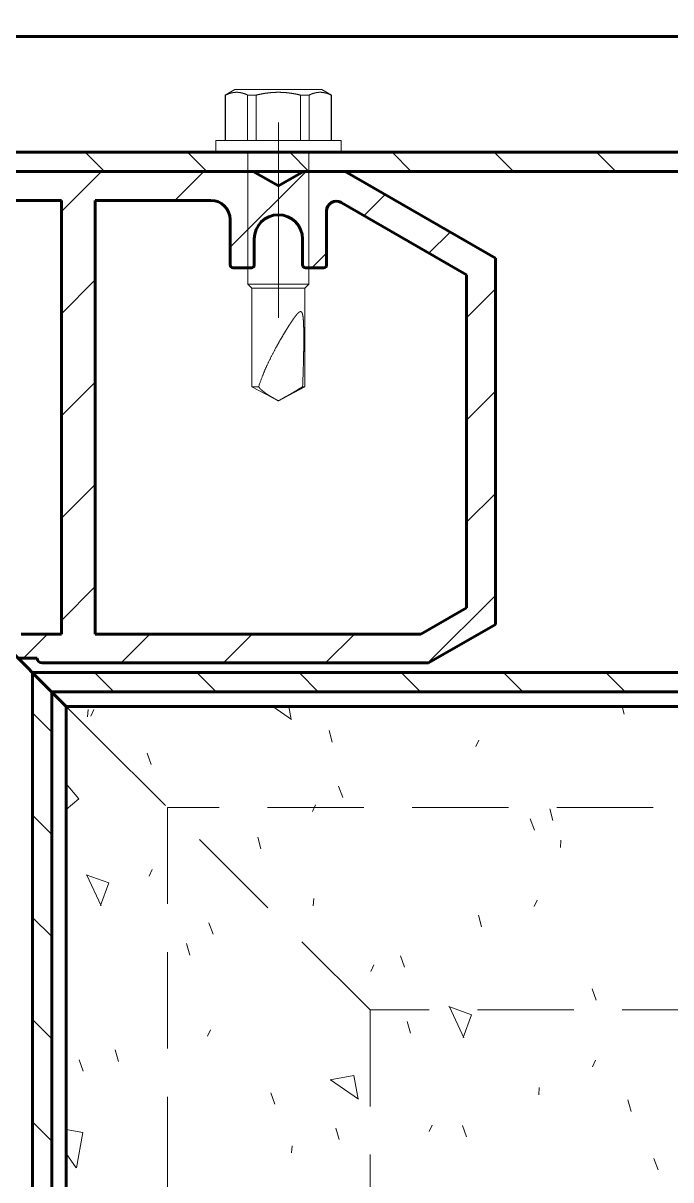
# Model space of a CAD drawing. Header units: millimetres. Extents: x 0 to 841, y 0 to 594.
# Drawn here: x 751.17 to 778.03, y 123.07 to 171.07 of the extents above; entities that cross this region are included whole.
import ezdxf

# ---------------------------------------------------------------- set-up
doc = ezdxf.new("R2010")
doc.units = ezdxf.units.MM
for name, pattern in [('K5LT32768', [0]), ('K5LT32770', [0]), ('K5LT_AXLED', [19.5, 15, -1.5, 1.5, -1.5]), ('K5LT_BASIC', [0]), ('K5LT_DASHED', [6, 4, -2]), ('K5LT_THIN_INCLUDED_TO_HATCHING', [0])]:
    doc.linetypes.add(name, pattern=pattern)
doc.layers.add('Системный слой', color=7, linetype='Continuous')

# ---------------------------------------------------------------- blocks, each defined once
blk = doc.blocks.new('U97')
at = {"layer": 'Системный слой', "color": 30, "linetype": 'K5LT_AXLED', "lineweight": 18, "true_color": 0xff8000}
for p, q in [((759.5508512606385, 168.0866530983465), (759.9508592606385, 168.3176177175464)), ((759.560546883574, 168.0866554079464), (759.5508512606385, 168.0866530983465)), ((759.5508552606384, 166.1976154079468), (759.5508512606385, 168.0866530983468)), ((759.5605468835739, 166.1976154079468), (759.560546883574, 168.0866554079468)), ((760.8343401216473, 168.0866554079464), (760.4770620225653, 168.0866554079464)), ((760.4770620225651, 166.1976154079468), (760.4770620225653, 168.0866554079468)), ((760.8343401216472, 166.1976154079468), (760.8343401216473, 168.0866554079468)), ((763.0246484987118, 168.0866554079464), (762.6673703996298, 168.0866554079464)), ((762.6673703996296, 166.197615407946), (762.6673703996296, 168.0866554079461)), ((763.0246484987116, 166.197615407946), (763.0246484987118, 168.0866554079461)), ((763.9508592606385, 168.0866530983465), (763.5508512606385, 168.3176177175464)), ((763.9411636377029, 166.1976154079468), (763.9411636377029, 168.0866554079468)), ((763.9508592606385, 168.0866530983465), (763.9411636377029, 168.0866554079464)), ((763.9508552606384, 166.1976154079468), (763.9508592606385, 168.0866530983468)), ((764.3508552606384, 165.7176106079463), (764.3508552606384, 166.1976202079462)), ((760.4908552606386, 165.7176154079465), (760.4908536606383, 160.2376170079464)), ((763.0108552606384, 165.7176154079465), (763.0108568606382, 160.2376170079464)), ((760.4908536606383, 160.2376170079467), (760.6508568606383, 160.0776138079465)), ((760.4908536606383, 160.2376170079467), (763.0108568606385, 160.2376170079467)), ((760.6508568606382, 160.0776138079465), (760.6508552606382, 155.9825071432464)), ((762.8508536606382, 160.0776138079465), (760.6508568606382, 160.0776138079465)), ((763.0108568606382, 160.2376170079467), (762.8508536606382, 160.0776138079469)), ((762.8508536606382, 160.0776138079465), (762.8508552606382, 155.9825071432464)), ((760.650855260638, 155.9825071432464), (761.750855260638, 155.3976154079468)), ((760.650855260638, 155.9825071432464), (760.9319553503764, 155.9825071432464)), ((762.850855260638, 155.9825071432464), (761.750855260638, 155.3976154079468)), ((762.7560893652616, 155.9825071432464), (762.8508552606382, 155.9825071432464))]:
    blk.add_line(p, q, dxfattribs=at)
for points, knots in [([(760.4770620225651, 168.0866554079464), (760.4270850565765, 168.1107046056513), (760.3515144651034, 168.1421678784794), (760.2498346085799, 168.1727592637198), (760.1731763944168, 168.1895549225217), (760.096188482737, 168.1998184968924), (760.0190266355241, 168.2032840744399), (759.9418466048412, 168.1998574867098), (759.8648132803247, 168.1896238663761), (759.7880830516796, 168.1728418961083), (759.6862738666873, 168.142240133569), (759.6105976252121, 168.1107401421588), (759.560546883574, 168.0866554079464)], [0, 0, 0, 0, 2.165083501849014, 3.247764943786843, 4.330632640409101, 5.413593464373576, 6.496833670364693, 7.580260131040242, 8.663965973742435, 9.747764943786843, 10.83175016851568, 13, 13, 13, 13]), ([(761.7508552606386, 168.2021354079468), (761.673306065967, 168.2021412404366), (761.5574293478207, 168.1982139215255), (761.3910139177116, 168.1844276189429), (761.2381288066525, 168.1660913649484), (761.048177802541, 168.1347045027123), (760.9096971088608, 168.1047865773423), (760.8343401216473, 168.0866554079464)], [0, 0, 0, 0, 2, 3, 4.333333333333333, 5.999999999999999, 8, 8, 8, 8]), ([(762.6673703996296, 168.0866554079464), (762.5920134124163, 168.1047865773423), (762.4535327187358, 168.1347045027116), (762.2635817146246, 168.1660913649484), (762.1106966035654, 168.1844276189429), (761.9442811734563, 168.1982139215255), (761.8284044553099, 168.2021412404366), (761.7508552606386, 168.2021354079468)], [0, 0, 0, 0, 2, 3.666666666666667, 5, 5.999999999999999, 8, 8, 8, 8]), ([(763.9411636377029, 168.0866554079464), (763.8911866717143, 168.1107046056513), (763.8156160802412, 168.1421678784794), (763.7139362237175, 168.1727592637198), (763.6372780095545, 168.1895549225217), (763.5602900978748, 168.1998184968924), (763.4831282506619, 168.2032840744392), (763.405948219979, 168.1998574867098), (763.3289148954624, 168.1896238663761), (763.2521846668175, 168.1728418961083), (763.1503754818251, 168.142240133569), (763.0746992403498, 168.1107401421588), (763.0246484987118, 168.0866554079464)], [0, 0, 0, 0, 2.16508350184899, 3.24776494378681, 4.330632640409061, 5.41359346437353, 6.496833670364646, 7.580260131040196, 8.663965973742394, 9.747764943786809, 10.83175016851565, 13, 13, 13, 13]), ([(760.9319553503764, 155.9825071432464), (760.981200449725, 156.1352227733903), (761.0780450304102, 156.4032477905788), (761.2471202981459, 156.8033568513969), (761.427637824787, 157.1840003582834), (761.6240292807299, 157.5597508408504), (761.8039117936568, 157.8806033791097), (761.9454521517205, 158.1217558218875), (762.0468179348314, 158.2892861432967), (762.1233752983679, 158.4130721851852), (762.1870462649578, 158.5140727264686), (762.2468188018779, 158.6069705794976), (762.3015028310211, 158.6900241737359), (762.3515597676407, 158.7640261653683), (762.395585245643, 158.827104746205), (762.4353599486836, 158.8820307865917), (762.4706953963328, 158.9287171477528), (762.5026353960994, 158.968668527171), (762.5325474521766, 159.0037188145059), (762.5612607009608, 159.0345228760281), (762.5888850144835, 159.060509661175), (762.6110208373753, 159.0778433938696), (762.6284858311802, 159.0887965331214), (762.6428814313645, 159.0958645648559), (762.6578719753838, 159.1007128836729), (762.6736871243859, 159.1022663258412), (762.6890612363776, 159.0991325847488), (762.703322327585, 159.0909968149124), (762.7165436783504, 159.0777780308202), (762.7293565468128, 159.057876043957), (762.7410813834375, 159.03103898367), (762.7513154612427, 158.9983447943614), (762.7601454051065, 158.9607427049613), (762.7680020187101, 158.9171551215109), (762.775258637251, 158.8649052092591), (762.7818770957942, 158.8023484655368), (762.7878748268746, 158.7269255106071), (762.7930734420538, 158.6378282690017), (762.79748133297, 158.531450885766), (762.8009472502453, 158.4061991836435), (762.8032587516141, 158.2658627215347), (762.8044073631855, 158.1202247694975), (762.8046240079277, 157.9769922845244), (762.8041262913338, 157.8333524386948), (762.8028958995549, 157.6758502706285), (762.8007128219699, 157.4964347049059), (762.7972467171345, 157.2881831600232), (762.7904609606505, 156.9693101135697), (762.7778835399282, 156.5298964178288), (762.7641303963297, 156.1703989814054), (762.7560893652616, 155.9825071432464)], [0, 0, 0, 0, 3.695674042556779, 6.493973700252319, 9.736497775480757, 13.00795440747022, 15.7643579387166, 17.74318554724494, 19.11054841796764, 20.06076597902601, 20.95917851020859, 21.7696473563782, 22.54397754741061, 23.21808535001772, 23.82810941933674, 24.34610467721678, 24.83615485694592, 25.25292243541249, 25.62435249076737, 26.02435764383675, 26.37992886959917, 26.69106616805466, 26.87420788099167, 27.0477005565433, 27.23869706825154, 27.44868285575903, 27.6679914395469, 27.86796706429698, 28.0794742317682, 28.32073337259258, 28.60180131965938, 28.89541994606401, 29.20412791248426, 29.54619421262808, 29.94190640241406, 30.41755741286455, 30.9679795089415, 31.62811481812977, 32.38959504834813, 33.30490507382714, 34.3684952673333, 35.45131325337565, 36.47921894794064, 37.48915563369414, 38.58115843539506, 39.91293705382454, 41.40242537303513, 43.12526697786053, 46.87352452684606, 51, 51, 51, 51]), ([(761.750855260638, 155.3976154079468), (761.703625289108, 155.4230364497841), (761.6294411569394, 155.4634708771071), (761.5260068741741, 155.5218095326647), (761.43400776031, 155.5755688391142), (761.3309877391198, 155.6390216986426), (761.2284056295441, 155.707353674743), (761.1370128869977, 155.7750399133972), (761.066598904325, 155.8339765515597), (760.9941375484894, 155.9028896817126), (760.9538088464735, 155.9508017202137), (760.9319553503764, 155.9825071432464)], [0, 0, 0, 0, 1.504175603769562, 2.392626094417361, 3.464640144904167, 4.710724344309631, 6.206452706152541, 7.620947429441459, 8.88317942890447, 9.89575785047881, 12, 12, 12, 12]), ([(762.7560893652616, 155.9825071432464), (762.6886350073909, 155.9386859700058), (762.5393838602827, 155.8446761244526), (762.336127588274, 155.7236932761708), (762.1567878691366, 155.6209335971663), (761.9771800146893, 155.5203274563889), (761.8409447443121, 155.4460991061689), (761.750855260638, 155.3976154079468)], [0, 0, 0, 0, 1.822769799076897, 3.891908528699559, 4.975416413097174, 6.02786485733181, 7.999999999999999, 7.999999999999999, 7.999999999999999, 7.999999999999999])]:
    blk.add_open_spline(points, degree=3, knots=knots, dxfattribs=at)
blk.add_open_spline([(763.5508512606385, 168.3176177175464), (761.7508552606383, 168.3176154079465), (759.9508592606385, 168.3176177175464)], degree=1, dxfattribs=at)

msp = doc.modelspace()

# ---------------------------------------------------------------- linework, layer by layer
at = {"layer": 'Системный слой', "color": 5, "linetype": 'K5LT_BASIC', "lineweight": 60, "true_color": 0x0000ff}
for p, q in [((813.5983918977959, 170.5176154079465), (725.1508553946928, 170.5176154079465)), ((752.9508553946929, 142.7176154079465), (725.1508553946926, 170.5176154079467)), ((818.1571750178633, 165.7176154079465), (729.9508553946928, 165.7176154079465)), ((818.8172307199313, 164.9176154079465), (730.7508553946928, 164.9176154079465)), ((760.7116249101513, 164.9176154079465), (745.9900858792339, 164.9176154079465)), ((761.7508553946926, 164.3176154079465), (760.7116249101513, 164.9176154079465)), ((761.7508553946926, 164.3176154079465), (762.790085879234, 164.9176154079465)), ((764.5154724874446, 164.9176154079464), (762.790085879234, 164.9176154079465)), ((770.7508553946925, 161.3176154079464), (764.5154724874446, 164.9176154079464)), ((752.7508553946926, 163.7176154079465), (747.7508553946926, 163.7176154079465)), ((752.7508553946925, 145.7176154079464), (752.7508553946926, 163.7176154079465)), ((754.1508553946925, 163.7176154079465), (754.1508553946925, 145.7176154079464)), ((758.9508553946927, 163.7176154079465), (754.1508553946926, 163.7176154079465)), ((763.7508553946926, 161.0376154079465), (763.7508553946926, 163.2806063231911)), ((769.5508553946926, 160.6247950849189), (764.3508553946926, 163.6270164847049)), ((759.7508553946926, 161.0376154079465), (759.7508553946926, 162.9176154079465)), ((760.7508553946926, 162.1176154079465), (760.7508553946926, 161.0376154079465)), ((762.7508553946926, 162.1176154079465), (762.7508553946926, 161.0376154079465)), ((770.7508553946926, 146.1176154079465), (770.7508553946925, 161.3176154079464)), ((760.6308553946925, 160.9176154079465), (759.8708553946925, 160.9176154079465)), ((762.8708553946926, 160.9176154079465), (763.6308553946925, 160.9176154079465)), ((769.5508553946926, 146.810435730974), (769.5508553946926, 160.6247950849189)), ((769.5508553946926, 146.810435730974), (767.658035071665, 145.7176154079464)), ((770.7508553946926, 146.1176154079465), (767.9795741025824, 144.5176154079465)), ((751.082226244591, 145.7176154079465), (752.7508553946925, 145.7176154079464)), ((754.1508553946925, 145.7176154079465), (767.6580350716649, 145.7176154079465)), ((750.9508553946927, 144.7176154079465), (751.7508553946926, 144.7176154079465)), ((751.9508553946927, 144.5176154079465), (767.9795741025824, 144.5176154079465)), ((824.013110131234, 144.1176154079465), (751.5508553946929, 144.1176154079465)), ((751.5508553946926, 144.1176154079467), (751.5508553946926, 88.53216780757728)), ((823.5068987129418, 143.3176154079465), (752.3508553946929, 143.3176154079465)), ((752.3508553946926, 143.3176154079467), (752.3508553946926, 88.67099801571922)), ((823.0852348814132, 142.7176154079465), (752.9508553946929, 142.7176154079465)), ((752.9508553946927, 142.7176154079468), (752.9508553946927, 88.7765748953826))]:
    msp.add_line(p, q, dxfattribs=at)
at = {"layer": 'Системный слой', "color": 30, "linetype": 'K5LT_AXLED', "lineweight": 18, "true_color": 0xff8000}
for p, q in [((761.7508553946926, 158.8353757221094), (761.7508553946927, 166.9459095940407)), ((759.1508552606384, 165.7176106079463), (759.1508552606384, 166.1976202079462)), ((754.2394143745571, 141.4290564280819), (729.6726436266941, 165.9958271759448))]:
    msp.add_line(p, q, dxfattribs=at)
at = {"layer": 'Системный слой', "color": 7, "linetype": 'K5LT32768', "lineweight": 18}
for p, q in [((753.7348524697668, 165.7176154079465), (754.534852469767, 164.9176154079465)), ((757.9774931568861, 165.7176154079464), (758.7774931568862, 164.9176154079464)), ((762.2201338440053, 165.7176154079465), (763.0201338440053, 164.9176154079465)), ((766.4627745311246, 165.7176154079465), (767.2627745311246, 164.9176154079464)), ((770.7054152182441, 165.7176154079464), (771.5054152182439, 164.9176154079464)), ((774.9480559053632, 165.7176154079465), (775.7480559053633, 164.9176154079464)), ((752.7508553946926, 163.2561307468313), (754.4123400558078, 164.9176154079465)), ((757.4549807429272, 163.7176154079465), (758.654980742927, 164.9176154079465)), ((759.7508553946926, 161.7708493725927), (762.8976214300463, 164.9176154079465)), ((765.3010614640151, 163.0784147547959), (766.1795224330978, 163.9568757238786)), ((767.9907878805193, 161.5255004841808), (768.8692488496018, 162.4039614532634)), ((763.1402621171657, 160.9176154079465), (763.7508553946926, 161.5282086854734)), ((752.7508553946926, 159.0134900597121), (754.1508553946925, 160.4134900597119)), ((769.5508553946926, 158.8429273112347), (770.7508553946926, 160.0429273112348)), ((752.7508553946926, 154.7708493725927), (754.1508553946925, 156.1708493725926)), ((769.5508553946925, 154.6002866241154), (770.7508553946926, 155.8002866241155)), ((752.7508553946926, 150.5282086854735), (754.1508553946925, 151.9282086854734)), ((769.5508553946926, 150.3576459369962), (770.7508553946926, 151.5576459369964)), ((752.7508553946926, 146.2855679983542), (754.1508553946925, 147.6855679983541)), ((767.953465552762, 144.5176154079465), (770.7508553946926, 147.3150052498771)), ((751.1829028042849, 144.7176154079465), (752.1829028042849, 145.7176154079465)), ((755.2255434914042, 144.5176154079465), (756.4255434914044, 145.7176154079465)), ((759.4681841785236, 144.5176154079465), (760.6681841785236, 145.7176154079464)), ((763.7108248656428, 144.5176154079465), (764.9108248656427, 145.7176154079465)), ((754.1216490341702, 144.1176154079465), (754.9216490341704, 143.3176154079463)), ((758.3642897212895, 144.1176154079465), (759.1642897212897, 143.3176154079464)), ((762.606930408409, 144.1176154079465), (763.4069304084092, 143.3176154079464)), ((766.8495710955282, 144.1176154079465), (767.6495710955282, 143.3176154079464)), ((771.0922117826475, 144.1176154079464), (771.8922117826475, 143.3176154079464)), ((775.3348524697668, 144.1176154079465), (776.1348524697668, 143.3176154079464)), ((751.5508553946926, 142.445768360305), (752.3508553946928, 141.6457683603049)), ((751.5508553946926, 138.2031276731856), (752.3508553946928, 137.4031276731856)), ((751.5508553946926, 133.9604869860663), (752.3508553946926, 133.1604869860663)), ((751.5508553946926, 129.7178462989471), (752.3508553946926, 128.917846298947)), ((751.5508553946926, 125.4752056118278), (752.3508553946928, 124.6752056118277))]:
    msp.add_line(p, q, dxfattribs=at)
at = {"layer": 'Системный слой', "color": 7, "linetype": 'K5LT32770', "lineweight": 18}
for p, q in [((753.8419053149294, 142.2895551065513), (753.8680520387926, 142.5884135278544)), ((753.9759770149988, 142.3133589865535), (754.102762498559, 142.5852513334686)), ((762.2959085982081, 142.1701694334802), (761.5140747209012, 142.7176154079465)), ((762.2817058375202, 142.1658632208879), (762.1844170402779, 142.7176154079465)), ((776.0966364314477, 142.4000905195456), (776.0115558940239, 142.7176154079465)), ((763.9878884257656, 141.2261136308911), (763.8584789032171, 141.7090765440363)), ((769.9372560207928, 141.049408527375), (770.0640415043531, 141.32130087429)), ((756.4755730334759, 140.3063133143025), (756.3045629617956, 140.7761596246892)), ((753.4781999969692, 138.8757855557574), (752.9508553946927, 139.5042503799332)), ((764.4215019522003, 138.9416838344096), (764.2504918805361, 139.4115301448022)), ((752.9508553946927, 138.4332908944833), (753.4781999969097, 138.8757855557068)), ((763.1658402933462, 138.3590685539813), (763.2926257769064, 138.6309609008963)), ((773.1387997841501, 137.9840739471235), (773.0093902615989, 138.4670368602681)), ((772.3674308709943, 137.5770543545421), (772.1964207993316, 138.046900664935)), ((761.0300517784501, 136.8100970584629), (760.9006422559011, 137.293059971608)), ((773.4433229828829, 136.860519346133), (773.4694697067463, 137.1593777674361)), ((756.3944246414695, 135.6687287426473), (756.5212101250296, 135.9406210895623)), ((754.721485201124, 135.3904746934583), (753.7817925803381, 135.732494836784)), ((754.4042375540209, 134.4370707625228), (753.8066553174101, 135.7185900045082)), ((754.3794843838031, 134.4507982891165), (754.7215045271288, 135.3904909099024)), ((763.193762034619, 134.4446340798679), (763.2199087584697, 134.743492501172)), ((772.3557035717024, 134.4047781214277), (772.4824890552626, 134.6766704683428)), ((770.1809631368537, 133.5680573746984), (770.0515536143025, 134.0510202878429)), ((759.04072410868, 133.2586186585035), (758.8697140369997, 133.7284649688901)), ((758.072215131179, 132.3940804860492), (757.9428056086277, 132.8770433991938)), ((752.9508553946927, 132.1048079138733), (752.970347887453, 132.3276081256338)), ((766.9866530271609, 131.893989178522), (766.815642955497, 132.3638354889145)), ((765.5842879198256, 131.7144383100935), (765.7110734033857, 131.9863306570085)), ((774.9325819459369, 130.5293596986478), (774.7615718742741, 130.9992060090407)), ((769.7565671336985, 129.9181524002476), (768.8168745129126, 130.2601725435733)), ((769.4397072437692, 128.9646069784288), (768.8421250071584, 130.2461262204143)), ((767.2231264894813, 129.15204080226), (767.0937169669326, 129.6350037154052)), ((769.4145663163778, 128.9784759959058), (769.7565864597034, 129.9181686166917)), ((758.8128721923791, 129.0240983366997), (758.9396576759392, 129.2959906836148)), ((755.11437848374, 127.9780639135888), (754.9849689611971, 128.4610268267356)), ((753.6599462644607, 127.5755534823428), (753.4889361927995, 128.0453997927363)), ((774.7741511967605, 127.7601478782048), (774.9009366803467, 128.0320402251077)), ((764.8864448339071, 127.3937274627196), (763.9016370808951, 127.2200792850527)), ((765.0735311852488, 126.4134133059768), (763.9152501664167, 127.2244504065491)), ((765.0600766801656, 126.4089391726881), (764.8864285025003, 127.3937469257006)), ((772.545618831543, 126.5997139439125), (772.5717655554062, 126.8985723652156)), ((761.6058751838842, 126.2109240027044), (761.4348651122039, 126.680770313091)), ((776.3740378479316, 125.9100011185102), (776.2446283253804, 126.3929640316547)), ((768.0027354707352, 125.0698079041462), (768.1295209542955, 125.3417002510612)), ((769.5518041021217, 124.8462945226343), (769.3807940304577, 125.3161408330268)), ((753.6414048364783, 125.0381698115342), (752.9508553946927, 125.1599323096342)), ((753.3808668899115, 123.5611399071757), (753.6413391564118, 125.038351536694)), ((764.2652898421773, 124.736024229835), (764.1358803196282, 125.2189871429801)), ((762.2960578837062, 124.1838286776099), (762.3222046075572, 124.4826870989141)), ((753.3686088770085, 123.5614039173591), (752.9508553946927, 124.158017720438)), ((777.4977330208795, 123.4816650427535), (777.3267229492166, 123.9515113531464))]:
    msp.add_line(p, q, dxfattribs=at)
at = {"layer": 'Системный слой', "color": 7, "linetype": 'K5LT_DASHED', "lineweight": 18}
for p, q in [((765.5508553946926, 130.1176154079468), (753.4060920728955, 142.2623787297439)), ((819.2968225368228, 138.5176154079465), (757.1508553946935, 138.5176154079465)), ((757.1508553946926, 138.5176154079467), (757.1508553946926, 89.57757835080227)), ((765.5508553946926, 130.1176154079468), (765.5508553946926, 90.69431024111773)), ((810.0074554587442, 130.1176154079465), (765.550855394693, 130.1176154079465))]:
    msp.add_line(p, q, dxfattribs=at)
at = {"layer": 'Системный слой', "color": 5, "linetype": 'K5LT_BASIC', "lineweight": 60, "true_color": 0x0000ff}
for centre, radius, start, end in [((758.9508553946927, 162.9176154079465), 0.8, 0, 90), ((764.1508553946926, 163.2806063231911), 0.4, 59.99999999999987, 180), ((761.7508553946926, 162.1176154079465), 0.9999999999999999, 0, 180), ((759.8708553946926, 161.0376154079465), 0.12, 180, 270), ((760.6308553946925, 161.0376154079465), 0.12, 270, 0), ((762.8708553946926, 161.0376154079465), 0.12, 180, 270), ((763.6308553946925, 161.0376154079465), 0.12, 270, 0), ((751.9508553946927, 144.7176154079465), 0.2, 180, 270)]:
    msp.add_arc(centre, radius, start, end, dxfattribs=at)
at = {"layer": 'Системный слой', "color": 7, "linetype": 'K5LT_THIN_INCLUDED_TO_HATCHING', "lineweight": 18}
msp.add_open_spline([(725.1508553946926, 80.14810232104588), (735.9858863655155, 86.98940809763198), (746.293630480881, 87.31569060486319), (757.1508553946926, 89.57757835077052), (765.9888128731646, 91.41879172509934), (775.5331280191601, 90.51616060634046), (784.0435323482095, 93.34936876266039), (788.7392759054334, 94.91263396510223), (794.4266118897193, 96.352406425071), (797.7162725913103, 99.4785281819814), (802.863845162135, 104.3701994115244), (800.6718787882419, 115.1364013654498), (803.8454320106313, 122.1092706533205), (808.5695855827122, 132.489088808425), (825.9165429510498, 139.7854041892285), (825.5332268789979, 149.4547511395219), (825.2588244204848, 156.3766956360682), (821.0832610311892, 163.5826399795235), (813.0065367111113, 171.0725841698879)], degree=3, knots=[0, 0, 0, 0, 1, 1, 1, 2, 2, 2, 3, 3, 3, 4, 4, 4, 5, 5, 5, 6, 6, 6, 6], dxfattribs=at)
at = {"layer": 'Системный слой', "color": 30, "linetype": 'K5LT_AXLED', "lineweight": 18, "true_color": 0xff8000}
for points, knots in [([(764.3508552606384, 166.1976202079462), (763.9508552606384, 166.1976154079468), (759.5508552606384, 166.1976154079468), (759.1508552606384, 166.1976202079462)], [0, 0, 1.000000000072, 12.000000000072, 13.000000000144, 13.000000000144]), ([(764.3508552606384, 165.7176106079463), (763.0108552606384, 165.7176154079465), (760.4908552606386, 165.7176154079465), (759.1508552606384, 165.7176106079463)], [0, 0, 3.350000000021493, 9.650000000021492, 13.00000000004299, 13.00000000004299])]:
    msp.add_open_spline(points, degree=1, knots=knots, dxfattribs=at)

# ---------------------------------------------------------------- block references
at = {"layer": 'Системный слой'}
msp.add_blockref('U97', (0, 0), dxfattribs=at)

doc.saveas('drawing.dxf')
